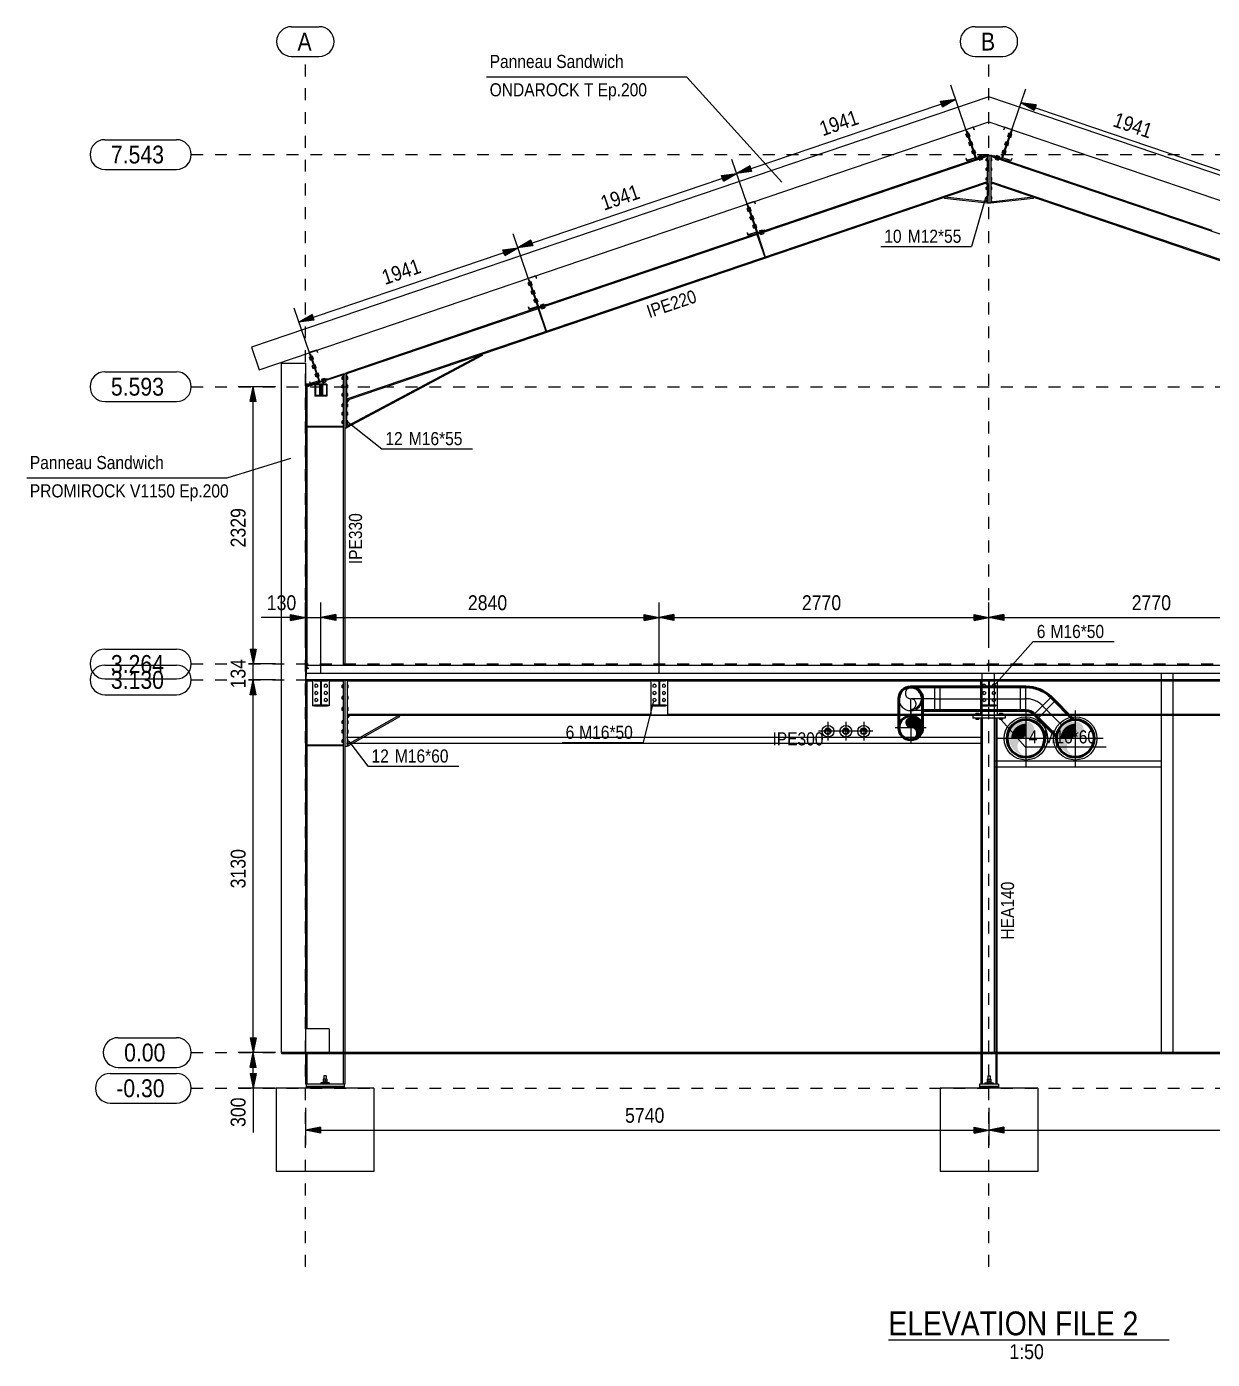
# Model space of a CAD drawing. Header units: metres. Extents: x -101133.8 to -101066.7, y -24899.3 to -24824.7.
# Drawn here: x -101114.17 to -101104.22, y -24899.29 to -24888.1 of the extents above; entities that cross this region are included whole.
import ezdxf

# ---------------------------------------------------------------- set-up
doc = ezdxf.new("R2010")
doc.units = ezdxf.units.M
doc.header["$LTSCALE"] = 0.2
for name, pattern in [('AXES', [50.8, 31.75, -6.35, 6.35, -6.35]), ('CACHE', [9.525, 6.35, -3.175]), ('XKITLINE00', [0]), ('XKITLINE03', [6, 3, -1, 1, -1])]:
    doc.linetypes.add(name, pattern=pattern)
for name, color, linetype in [('-XREF-ARCHITECTE MARS 2025', 8, 'Continuous'), ('CMT-CVC-CTA1-REPRISE', 11, 'Continuous'), ('CMT-CVC-CTA1-SOUFFLAGE', 4, 'Continuous'), ('CMT-PLB-EC-U', 1, 'Continuous'), ('CMT-PLB-EF-U', 140, 'Continuous'), ('CMT-PLB-REC-U', 30, 'Continuous')]:
    doc.layers.add(name, color=color, linetype=linetype)
doc.styles.add('Arial', font='arial.ttf')

# ---------------------------------------------------------------- blocks, each defined once
blk = doc.blocks.new('zw$F8D2')
at = {"color": 1, "linetype": 'XKITLINE00'}
for p, q in [((-6668, 9269), (-6435, 9269)), ((-6668, 9269), (-6435, 9269)), ((-928, 9269), (-695, 9269)), ((-928, 9269), (-695, 9269)), ((-6668, 9019), (-6435, 9019)), ((-6668, 9019), (-6435, 9019)), ((-928, 9019), (-695, 9019)), ((-928, 9019), (-695, 9019)), ((-940, 8214), (-1132, 8779)), ((-683, 8214), (-501, 8747)), ((-2930, 8036), (-1092, 8661)), ((-1218, 8644), (-1092, 8661)), ((-1202, 8597), (-1218, 8644)), ((-1202, 8597), (-1092, 8661)), ((-542, 8629), (1296, 8004)), ((-415, 8612), (-542, 8629)), ((-431, 8565), (-542, 8629)), ((-415, 8612), (-431, 8565)), ((-8235, 8320), (-7635, 8320)), ((-8235, 8070), (-7635, 8070)), ((-2778, 7590), (-2970, 8154)), ((-2778, 7590), (-2970, 8154)), ((-2820, 8100), (-2930, 8036)), ((-2820, 8100), (-2804, 8053)), ((-4768, 7412), (-2930, 8036)), ((-3056, 8020), (-2930, 8036)), ((-3040, 7972), (-3056, 8020)), ((-3040, 7972), (-2930, 8036)), ((-2804, 8053), (-2930, 8036)), ((-839, 7831), (-958, 7424)), ((-4616, 6965), (-4808, 7530)), ((-4616, 6965), (-4808, 7530)), ((-6606, 6787), (-4768, 7412)), ((-4894, 7395), (-4768, 7412)), ((-4878, 7348), (-4894, 7395)), ((-4878, 7348), (-4768, 7412)), ((-4658, 7476), (-4768, 7412)), ((-4642, 7428), (-4768, 7412)), ((-4658, 7476), (-4642, 7428)), ((-1720, 7424), (-958, 7424)), ((-6454, 6341), (-6646, 6906)), ((-6496, 6851), (-6606, 6787)), ((-6496, 6851), (-6480, 6804)), ((-6480, 6804), (-6606, 6787)), ((-8235, 6370), (-7635, 6370)), ((-6804, 6245), (-7116, 6245)), ((-7016, 6120), (-6991, 6245)), ((-6991, 3916), (-6991, 6245)), ((-6966, 6120), (-6991, 6245)), ((-8235, 6120), (-7635, 6120)), ((-6966, 6120), (-7016, 6120)), ((-6192, 5947), (-5910, 5724)), ((-5910, 5724), (-5148, 5724)), ((-6551, 4118), (-6551, 4431)), ((-6421, 3832), (-6421, 4431)), ((-6421, 3832), (-6421, 4431)), ((-3581, 3832), (-3581, 4431)), ((-3581, 3832), (-3581, 4431)), ((-811, 4118), (-811, 4431)), ((-811, 4118), (-811, 4431)), ((-6551, 4306), (-6923, 4306)), ((-6676, 4331), (-6551, 4306)), ((-6676, 4281), (-6676, 4331)), ((-6676, 4281), (-6551, 4306)), ((-6551, 4306), (-6421, 4306)), ((-6296, 4331), (-6421, 4306)), ((-6296, 4331), (-6421, 4306)), ((-6296, 4281), (-6421, 4306)), ((-6421, 4306), (-3581, 4306)), ((-6296, 4281), (-6421, 4306)), ((-6296, 4331), (-6296, 4281)), ((-6296, 4331), (-6296, 4281)), ((-3706, 4331), (-3581, 4306)), ((-3706, 4281), (-3706, 4331)), ((-3706, 4281), (-3581, 4306)), ((-3456, 4331), (-3581, 4306)), ((-3581, 4306), (-811, 4306)), ((-3456, 4281), (-3581, 4306)), ((-3456, 4331), (-3456, 4281)), ((-936, 4331), (-811, 4306)), ((-936, 4281), (-936, 4331)), ((-936, 4281), (-811, 4306)), ((-686, 4331), (-811, 4306)), ((-811, 4306), (1959, 4306)), ((-686, 4281), (-811, 4306)), ((-686, 4331), (-686, 4281)), ((-8235, 4041), (-7635, 4041)), ((-7016, 4041), (-6991, 3916)), ((-7016, 4041), (-6966, 4041)), ((-7016, 4041), (-6991, 3916)), ((-7016, 4041), (-6966, 4041)), ((-6966, 4041), (-6991, 3916)), ((-6966, 4041), (-6991, 3916)), ((-771, 3732), (-439, 4104)), ((-439, 4104), (242, 4104)), ((-8235, 3907), (-7635, 3907)), ((-6804, 3916), (-7029, 3916)), ((-6804, 3916), (-7029, 3916)), ((-6991, 3782), (-6991, 3916)), ((-8235, 3791), (-7635, 3791)), ((-6804, 3782), (-7029, 3782)), ((-6804, 3782), (-7029, 3782)), ((-7016, 3657), (-6991, 3782)), ((-7016, 3657), (-6991, 3782)), ((-6991, 652), (-6991, 3782)), ((-6966, 3657), (-6991, 3782)), ((-6966, 3657), (-6991, 3782)), ((-8235, 3657), (-7635, 3657)), ((-6966, 3657), (-7016, 3657)), ((-6966, 3657), (-7016, 3657)), ((-3630, 3596), (-3716, 3257)), ((-709, 3447), (-507, 3219)), ((-6187, 3267), (-6026, 3058)), ((-4396, 3257), (-3716, 3257)), ((-507, 3219), (173, 3219)), ((-6026, 3058), (-5264, 3058)), ((-8124, 777), (-7635, 777)), ((-7016, 777), (-6991, 652)), ((-7016, 777), (-6966, 777)), ((-6966, 777), (-6991, 652)), ((-6804, 652), (-7116, 652)), ((-6804, 652), (-7116, 652)), ((-7016, 527), (-6991, 652)), ((-6991, 352), (-6991, 652)), ((-6966, 527), (-6991, 652)), ((-8190, 477), (-7635, 477)), ((-8124, 527), (-7635, 527)), ((-6966, 527), (-7016, 527)), ((-7016, 477), (-6991, 352)), ((-7016, 477), (-6966, 477)), ((-6966, 477), (-6991, 352)), ((-6804, 352), (-7116, 352)), ((-6991, 352), (-6991, -20)), ((-8190, 227), (-7635, 227)), ((-6551, 188), (-6551, -125)), ((-811, 188), (-811, -125)), ((-811, 188), (-811, -125)), ((-6426, 25), (-6551, 0)), ((-6551, 0), (-811, 0)), ((-6426, -25), (-6551, 0)), ((-6426, 25), (-6426, -25)), ((-936, 25), (-811, 0)), ((-936, -25), (-936, 25)), ((-936, -25), (-811, 0)), ((-686, 25), (-811, 0)), ((-811, 0), (4929, 0)), ((-686, -25), (-811, 0)), ((-686, 25), (-686, -25))]:
    blk.add_line(p, q, dxfattribs=at)
at = {"color": 1, "linetype": 'XKITLINE03'}
for p, q in [((-6551, -1148), (-6551, 9019)), ((-6551, -1148), (-6551, 9019)), ((-811, -1148), (-811, 9019)), ((-811, -1148), (-811, 9019)), ((-7510, 8195), (7432, 8195)), ((-7510, 6245), (7432, 6245)), ((-7510, 3916), (-7204, 3916)), ((-7029, 3916), (7432, 3916)), ((-7510, 3782), (-7204, 3782)), ((-7029, 3782), (7432, 3782)), ((-7510, 652), (7432, 652)), ((-7510, 352), (7432, 352))]:
    blk.add_line(p, q, dxfattribs=at)
at = {"color": 1, "ltscale": 50}
for p, q in [((-3349, 8846), (-5030, 8846)), ((-2549, 7963), (-3349, 8846)), ((-6677, 5642), (-7211, 5478)), ((-7211, 5478), (-8892, 5478))]:
    blk.add_line(p, q, dxfattribs=at)
at = {"color": 4, "linetype": 'XKITLINE00'}
for p, q in [((-943, 8426), (-1006, 8404)), ((-1006, 8404), (-926, 8168)), ((-944, 8424), (-1005, 8403)), ((-1005, 8403), (-924, 8167)), ((-944, 8424), (-937, 8404)), ((-943, 8426), (-936, 8405)), ((-936, 8405), (-937, 8404)), ((-618, 8403), (-699, 8167)), ((-616, 8404), (-697, 8168)), ((-680, 8426), (-687, 8405)), ((-686, 8404), (-687, 8405)), ((-679, 8424), (-686, 8404)), ((-616, 8404), (-680, 8426)), ((-618, 8403), (-679, 8424)), ((-1003, 8163), (-1004, 8163)), ((-1004, 8163), (-997, 8142)), ((-1003, 8163), (-996, 8144)), ((-924, 8167), (-997, 8142)), ((-926, 8168), (-996, 8144)), ((-626, 8142), (-699, 8167)), ((-627, 8144), (-697, 8168)), ((-620, 8163), (-627, 8144)), ((-619, 8163), (-626, 8142)), ((-619, 8163), (-620, 8163)), ((-2781, 7801), (-2844, 7780)), ((-2844, 7780), (-2764, 7543)), ((-2782, 7799), (-2843, 7779)), ((-2843, 7779), (-2762, 7542)), ((-2782, 7799), (-2775, 7780)), ((-2781, 7801), (-2774, 7780)), ((-2774, 7780), (-2775, 7780)), ((-2841, 7539), (-2842, 7538)), ((-2842, 7538), (-2835, 7518)), ((-2841, 7539), (-2834, 7520)), ((-2762, 7542), (-2835, 7518)), ((-2764, 7543), (-2834, 7520)), ((-4619, 7177), (-4682, 7155)), ((-4620, 7175), (-4681, 7154)), ((-4620, 7175), (-4613, 7155)), ((-4619, 7177), (-4612, 7156)), ((-4682, 7155), (-4602, 6919)), ((-4681, 7154), (-4600, 6918)), ((-4612, 7156), (-4613, 7155)), ((-4679, 6915), (-4680, 6914)), ((-4680, 6914), (-4673, 6893)), ((-4679, 6915), (-4672, 6895)), ((-4600, 6918), (-4673, 6893)), ((-4602, 6919), (-4672, 6895)), ((-6457, 6552), (-6520, 6531)), ((-6520, 6531), (-6440, 6295)), ((-6458, 6550), (-6519, 6530)), ((-6519, 6530), (-6438, 6294)), ((-6458, 6550), (-6451, 6531)), ((-6457, 6552), (-6450, 6532)), ((-6450, 6532), (-6451, 6531)), ((-6517, 6290), (-6518, 6290)), ((-6518, 6290), (-6511, 6269)), ((-6517, 6290), (-6510, 6271)), ((-6438, 6294), (-6511, 6269)), ((-6440, 6295), (-6510, 6271))]:
    blk.add_line(p, q, dxfattribs=at)
at = {"color": 5, "linetype": 'XKITLINE00'}
for p, q in [((-994, 8369), (-1004, 8366)), ((-995, 8339), (-1004, 8366)), ((-992, 8362), (-1002, 8359)), ((-988, 8349), (-997, 8346)), ((-986, 8343), (-995, 8339)), ((-979, 8374), (-988, 8371)), ((-977, 8368), (-986, 8364)), ((-972, 8354), (-982, 8351)), ((-970, 8298), (-980, 8295)), ((-971, 8268), (-980, 8295)), ((-970, 8348), (-979, 8374)), ((-970, 8348), (-979, 8345)), ((-968, 8291), (-978, 8288)), ((-955, 8303), (-964, 8300)), ((-953, 8297), (-962, 8293)), ((-946, 8277), (-955, 8303)), ((-677, 8277), (-668, 8303)), ((-661, 8293), (-670, 8297)), ((-659, 8300), (-668, 8303)), ((-645, 8288), (-655, 8291)), ((-653, 8348), (-644, 8374)), ((-644, 8345), (-653, 8348)), ((-643, 8295), (-653, 8298)), ((-652, 8268), (-643, 8295)), ((-641, 8351), (-651, 8354)), ((-637, 8364), (-646, 8368)), ((-635, 8371), (-644, 8374)), ((-628, 8339), (-637, 8343)), ((-626, 8346), (-635, 8349)), ((-621, 8359), (-631, 8362)), ((-619, 8366), (-628, 8369)), ((-628, 8339), (-619, 8366)), ((-964, 8278), (-973, 8275)), ((-961, 8272), (-971, 8268)), ((-948, 8283), (-958, 8280)), ((-946, 8227), (-956, 8224)), ((-947, 8197), (-956, 8224)), ((-946, 8277), (-955, 8274)), ((-944, 8220), (-953, 8217)), ((-940, 8207), (-949, 8204)), ((-937, 8201), (-947, 8197)), ((-931, 8232), (-940, 8229)), ((-928, 8226), (-938, 8222)), ((-924, 8212), (-933, 8209)), ((-922, 8206), (-931, 8232)), ((-922, 8206), (-931, 8203)), ((-901, 8180), (-875, 8189)), ((-901, 8180), (-898, 8170)), ((-895, 8182), (-891, 8173)), ((-881, 8187), (-878, 8177)), ((-875, 8189), (-872, 8179)), ((-748, 8189), (-751, 8179)), ((-748, 8189), (-722, 8180)), ((-741, 8187), (-745, 8177)), ((-728, 8182), (-732, 8173)), ((-722, 8180), (-725, 8170)), ((-701, 8206), (-692, 8232)), ((-692, 8203), (-701, 8206)), ((-690, 8209), (-699, 8212)), ((-685, 8222), (-695, 8226)), ((-683, 8229), (-692, 8232)), ((-676, 8197), (-686, 8201)), ((-674, 8204), (-683, 8207)), ((-669, 8217), (-679, 8220)), ((-668, 8274), (-677, 8277)), ((-667, 8224), (-677, 8227)), ((-676, 8197), (-667, 8224)), ((-665, 8280), (-675, 8283)), ((-652, 8268), (-661, 8272)), ((-650, 8275), (-659, 8278)), ((-893, 8157), (-890, 8148)), ((-890, 8148), (-864, 8156)), ((-887, 8159), (-884, 8150)), ((-874, 8164), (-870, 8154)), ((-867, 8166), (-864, 8156)), ((-826, 8160), (-834, 8160)), ((-834, 8141), (-834, 8160)), ((-826, 8151), (-834, 8151)), ((-826, 8141), (-834, 8141)), ((-826, 8080), (-834, 8080)), ((-834, 8061), (-834, 8080)), ((-826, 8071), (-834, 8071)), ((-826, 8061), (-834, 8061)), ((-788, 8160), (-796, 8160)), ((-788, 8151), (-796, 8151)), ((-788, 8141), (-796, 8141)), ((-788, 8080), (-796, 8080)), ((-788, 8071), (-796, 8071)), ((-788, 8061), (-796, 8061)), ((-788, 8141), (-788, 8160)), ((-788, 8061), (-788, 8080)), ((-756, 8166), (-759, 8156)), ((-759, 8156), (-733, 8148)), ((-749, 8164), (-752, 8154)), ((-736, 8159), (-739, 8150)), ((-730, 8157), (-733, 8148)), ((-826, 8000), (-834, 8000)), ((-834, 7981), (-834, 8000)), ((-826, 7991), (-834, 7991)), ((-826, 7981), (-834, 7981)), ((-788, 8000), (-796, 8000)), ((-788, 7991), (-796, 7991)), ((-788, 7981), (-796, 7981)), ((-788, 7981), (-788, 8000)), ((-826, 7920), (-834, 7920)), ((-834, 7901), (-834, 7920)), ((-826, 7911), (-834, 7911)), ((-826, 7901), (-834, 7901)), ((-826, 7840), (-834, 7840)), ((-834, 7821), (-834, 7840)), ((-788, 7920), (-796, 7920)), ((-788, 7911), (-796, 7911)), ((-788, 7901), (-796, 7901)), ((-788, 7840), (-796, 7840)), ((-788, 7901), (-788, 7920)), ((-788, 7821), (-788, 7840)), ((-2833, 7744), (-2842, 7741)), ((-2833, 7715), (-2842, 7741)), ((-2830, 7738), (-2840, 7735)), ((-2826, 7725), (-2835, 7722)), ((-2817, 7750), (-2826, 7746)), ((-2815, 7743), (-2824, 7740)), ((-2810, 7730), (-2820, 7727)), ((-2808, 7723), (-2817, 7750)), ((-826, 7831), (-834, 7831)), ((-826, 7821), (-834, 7821)), ((-788, 7831), (-796, 7831)), ((-788, 7821), (-796, 7821)), ((-2824, 7718), (-2833, 7715)), ((-2808, 7673), (-2818, 7670)), ((-2809, 7644), (-2818, 7670)), ((-2808, 7723), (-2817, 7720)), ((-2806, 7667), (-2816, 7664)), ((-2802, 7654), (-2811, 7650)), ((-2799, 7647), (-2809, 7644)), ((-2793, 7679), (-2802, 7675)), ((-2791, 7672), (-2800, 7669)), ((-2786, 7659), (-2796, 7656)), ((-2784, 7652), (-2793, 7679)), ((-2784, 7652), (-2793, 7649)), ((-2784, 7602), (-2794, 7599)), ((-2785, 7573), (-2794, 7599)), ((-2782, 7596), (-2791, 7593)), ((-2778, 7583), (-2787, 7579)), ((-2775, 7576), (-2785, 7573)), ((-2769, 7608), (-2778, 7604)), ((-2766, 7601), (-2776, 7598)), ((-2762, 7588), (-2771, 7585)), ((-2760, 7581), (-2769, 7608)), ((-2760, 7581), (-2769, 7578)), ((-2739, 7556), (-2713, 7564)), ((-2739, 7556), (-2736, 7546)), ((-2733, 7558), (-2729, 7548)), ((-2731, 7533), (-2728, 7523)), ((-2728, 7523), (-2702, 7532)), ((-2725, 7535), (-2722, 7525)), ((-2719, 7562), (-2716, 7553)), ((-2713, 7564), (-2710, 7555)), ((-2712, 7539), (-2708, 7530)), ((-2705, 7542), (-2702, 7532)), ((-4671, 7120), (-4680, 7117)), ((-4671, 7091), (-4680, 7117)), ((-4668, 7113), (-4678, 7110)), ((-4664, 7100), (-4673, 7097)), ((-4662, 7094), (-4671, 7091)), ((-4655, 7125), (-4664, 7122)), ((-4653, 7119), (-4662, 7116)), ((-4648, 7106), (-4658, 7102)), ((-4646, 7099), (-4655, 7125)), ((-4646, 7099), (-4655, 7096)), ((-4631, 7054), (-4640, 7051)), ((-4622, 7028), (-4631, 7054)), ((-4646, 7049), (-4656, 7046)), ((-4647, 7020), (-4656, 7046)), ((-4644, 7042), (-4654, 7039)), ((-4640, 7029), (-4649, 7026)), ((-4637, 7023), (-4647, 7020)), ((-4629, 7048), (-4638, 7045)), ((-4624, 7035), (-4634, 7031)), ((-4622, 6978), (-4632, 6975)), ((-4623, 6949), (-4632, 6975)), ((-4622, 7028), (-4631, 7025)), ((-4620, 6971), (-4630, 6968)), ((-4616, 6958), (-4625, 6955)), ((-4613, 6952), (-4623, 6949)), ((-4607, 6983), (-4616, 6980)), ((-4604, 6977), (-4614, 6974)), ((-4600, 6964), (-4609, 6960)), ((-4598, 6957), (-4607, 6983)), ((-4598, 6957), (-4607, 6954)), ((-4577, 6931), (-4551, 6940)), ((-4577, 6931), (-4574, 6922)), ((-4571, 6933), (-4567, 6924)), ((-4569, 6908), (-4566, 6899)), ((-4566, 6899), (-4540, 6908)), ((-4563, 6910), (-4560, 6901)), ((-4557, 6938), (-4554, 6928)), ((-4551, 6940), (-4548, 6931)), ((-4550, 6915), (-4546, 6905)), ((-4543, 6917), (-4540, 6908)), ((-6509, 6496), (-6518, 6492)), ((-6493, 6501), (-6502, 6498)), ((-6491, 6494), (-6500, 6491)), ((-6484, 6475), (-6493, 6501)), ((-6509, 6466), (-6518, 6492)), ((-6506, 6489), (-6516, 6486)), ((-6502, 6476), (-6511, 6473)), ((-6500, 6469), (-6509, 6466)), ((-6486, 6481), (-6496, 6478)), ((-6484, 6425), (-6494, 6421)), ((-6485, 6395), (-6494, 6421)), ((-6484, 6475), (-6493, 6471)), ((-6482, 6418), (-6492, 6415)), ((-6478, 6405), (-6487, 6402)), ((-6475, 6398), (-6485, 6395)), ((-6469, 6430), (-6478, 6427)), ((-6467, 6423), (-6476, 6420)), ((-6462, 6410), (-6472, 6407)), ((-6460, 6404), (-6469, 6430)), ((-6460, 6404), (-6469, 6400)), ((-6460, 6354), (-6470, 6350)), ((-6461, 6324), (-6470, 6350)), ((-6458, 6347), (-6468, 6344)), ((-6454, 6334), (-6463, 6331)), ((-6451, 6327), (-6461, 6324)), ((-6445, 6359), (-6454, 6356)), ((-6442, 6352), (-6452, 6349)), ((-6438, 6339), (-6447, 6336)), ((-6436, 6333), (-6445, 6359)), ((-6436, 6333), (-6445, 6329)), ((-6415, 6307), (-6389, 6316)), ((-6415, 6307), (-6412, 6297)), ((-6409, 6309), (-6405, 6299)), ((-6408, 6287), (-6405, 6277)), ((-6405, 6277), (-6379, 6286)), ((-6402, 6289), (-6399, 6280)), ((-6396, 6313), (-6392, 6304)), ((-6389, 6316), (-6386, 6306)), ((-6389, 6294), (-6386, 6284)), ((-6382, 6296), (-6379, 6286)), ((-6243, 6305), (-6243, 6329)), ((-6233, 6329), (-6243, 6329)), ((-6233, 6317), (-6243, 6317)), ((-6233, 6305), (-6243, 6305)), ((-6196, 6329), (-6206, 6329)), ((-6196, 6317), (-6206, 6317)), ((-6196, 6305), (-6206, 6305)), ((-6196, 6305), (-6196, 6329)), ((-6432, 6250), (-6433, 6250)), ((-6432, 6241), (-6433, 6241)), ((-6432, 6231), (-6433, 6231)), ((-6432, 6200), (-6433, 6200)), ((-6432, 6191), (-6433, 6191)), ((-6432, 6181), (-6433, 6181)), ((-6426, 6247), (-6427, 6247)), ((-6426, 6235), (-6427, 6235)), ((-6426, 6197), (-6427, 6197)), ((-6426, 6185), (-6427, 6185)), ((-6415, 6247), (-6416, 6247)), ((-6415, 6235), (-6416, 6235)), ((-6415, 6197), (-6416, 6197)), ((-6415, 6185), (-6416, 6185)), ((-6409, 6250), (-6410, 6250)), ((-6409, 6241), (-6410, 6241)), ((-6409, 6231), (-6410, 6231)), ((-6409, 6200), (-6410, 6200)), ((-6409, 6191), (-6410, 6191)), ((-6409, 6181), (-6410, 6181)), ((-6243, 6235), (-6243, 6259)), ((-6233, 6259), (-6243, 6259)), ((-6233, 6247), (-6243, 6247)), ((-6233, 6235), (-6243, 6235)), ((-6243, 6165), (-6243, 6189)), ((-6233, 6189), (-6243, 6189)), ((-6233, 6177), (-6243, 6177)), ((-6233, 6165), (-6243, 6165)), ((-6196, 6259), (-6206, 6259)), ((-6196, 6247), (-6206, 6247)), ((-6196, 6235), (-6206, 6235)), ((-6196, 6189), (-6206, 6189)), ((-6196, 6177), (-6206, 6177)), ((-6196, 6165), (-6206, 6165)), ((-6196, 6235), (-6196, 6259)), ((-6196, 6165), (-6196, 6189)), ((-6243, 6075), (-6243, 6099)), ((-6233, 6099), (-6243, 6099)), ((-6233, 6087), (-6243, 6087)), ((-6233, 6075), (-6243, 6075)), ((-6196, 6099), (-6206, 6099)), ((-6196, 6087), (-6206, 6087)), ((-6196, 6075), (-6206, 6075)), ((-6196, 6075), (-6196, 6099)), ((-6243, 6005), (-6243, 6029)), ((-6233, 6029), (-6243, 6029)), ((-6233, 6017), (-6243, 6017)), ((-6233, 6005), (-6243, 6005)), ((-6243, 5935), (-6243, 5959)), ((-6233, 5959), (-6243, 5959)), ((-6233, 5947), (-6243, 5947)), ((-6233, 5935), (-6243, 5935)), ((-6196, 6029), (-6206, 6029)), ((-6196, 6017), (-6206, 6017)), ((-6196, 6005), (-6206, 6005)), ((-6196, 5959), (-6206, 5959)), ((-6196, 5947), (-6206, 5947)), ((-6196, 5935), (-6206, 5935)), ((-6196, 6005), (-6196, 6029)), ((-6196, 5935), (-6196, 5959)), ((-6551, 3902), (-6551, 3782)), ((4929, 3902), (-6551, 3902)), ((4929, 3782), (-6551, 3782)), ((-6461, 3745), (-6473, 3739)), ((-6473, 3739), (-6473, 3725)), ((-6461, 3718), (-6473, 3725)), ((-6449, 3739), (-6461, 3745)), ((-6449, 3725), (-6461, 3718)), ((-6449, 3739), (-6449, 3725)), ((-6381, 3745), (-6393, 3739)), ((-6393, 3739), (-6393, 3725)), ((-6381, 3718), (-6393, 3725)), ((-6369, 3739), (-6381, 3745)), ((-6369, 3725), (-6381, 3718)), ((-6369, 3739), (-6369, 3725)), ((-6243, 3715), (-6243, 3739)), ((-6233, 3739), (-6243, 3739)), ((-6233, 3727), (-6243, 3727)), ((-6233, 3715), (-6243, 3715)), ((-6191, 3739), (-6201, 3739)), ((-6191, 3727), (-6201, 3727)), ((-6191, 3715), (-6201, 3715)), ((-6191, 3715), (-6191, 3739)), ((-3621, 3745), (-3633, 3739)), ((-3633, 3739), (-3633, 3725)), ((-3621, 3718), (-3633, 3725)), ((-3609, 3739), (-3621, 3745)), ((-3609, 3725), (-3621, 3718)), ((-3609, 3739), (-3609, 3725)), ((-3541, 3745), (-3553, 3739)), ((-3553, 3739), (-3553, 3725)), ((-3541, 3718), (-3553, 3725)), ((-3529, 3739), (-3541, 3745)), ((-3529, 3725), (-3541, 3718)), ((-3529, 3739), (-3529, 3725)), ((-851, 3745), (-863, 3739)), ((-863, 3739), (-863, 3725)), ((-851, 3718), (-863, 3725)), ((-839, 3739), (-851, 3745)), ((-839, 3725), (-851, 3718)), ((-839, 3739), (-839, 3725)), ((-771, 3745), (-783, 3739)), ((-783, 3739), (-783, 3725)), ((-771, 3718), (-783, 3725)), ((-759, 3739), (-771, 3745)), ((-759, 3725), (-771, 3718)), ((-759, 3739), (-759, 3725)), ((-6461, 3685), (-6473, 3679)), ((-6473, 3679), (-6473, 3665)), ((-6461, 3658), (-6473, 3665)), ((-6461, 3625), (-6473, 3619)), ((-6473, 3619), (-6473, 3605)), ((-6461, 3598), (-6473, 3605)), ((-6449, 3679), (-6461, 3685)), ((-6449, 3665), (-6461, 3658)), ((-6449, 3619), (-6461, 3625)), ((-6449, 3605), (-6461, 3598)), ((-6449, 3679), (-6449, 3665)), ((-6449, 3619), (-6449, 3605)), ((-6381, 3685), (-6393, 3679)), ((-6393, 3679), (-6393, 3665)), ((-6381, 3658), (-6393, 3665)), ((-6381, 3625), (-6393, 3619)), ((-6393, 3619), (-6393, 3605)), ((-6381, 3598), (-6393, 3605)), ((-6369, 3679), (-6381, 3685)), ((-6369, 3665), (-6381, 3658)), ((-6369, 3619), (-6381, 3625)), ((-6369, 3605), (-6381, 3598)), ((-6369, 3679), (-6369, 3665)), ((-6369, 3619), (-6369, 3605)), ((-6243, 3620), (-6243, 3644)), ((-6233, 3644), (-6243, 3644)), ((-6233, 3632), (-6243, 3632)), ((-6233, 3620), (-6243, 3620)), ((-6191, 3644), (-6201, 3644)), ((-6191, 3632), (-6201, 3632)), ((-6191, 3620), (-6201, 3620)), ((-6191, 3620), (-6191, 3644)), ((-3621, 3685), (-3633, 3679)), ((-3633, 3679), (-3633, 3665)), ((-3621, 3658), (-3633, 3665)), ((-3621, 3625), (-3633, 3619)), ((-3633, 3619), (-3633, 3605)), ((-3621, 3598), (-3633, 3605)), ((-3609, 3679), (-3621, 3685)), ((-3609, 3665), (-3621, 3658)), ((-3609, 3619), (-3621, 3625)), ((-3609, 3605), (-3621, 3598)), ((-3609, 3679), (-3609, 3665)), ((-3609, 3619), (-3609, 3605)), ((-3541, 3685), (-3553, 3679)), ((-3553, 3679), (-3553, 3665)), ((-3541, 3658), (-3553, 3665)), ((-3541, 3625), (-3553, 3619)), ((-3553, 3619), (-3553, 3605)), ((-3541, 3598), (-3553, 3605)), ((-3529, 3679), (-3541, 3685)), ((-3529, 3665), (-3541, 3658)), ((-3529, 3619), (-3541, 3625)), ((-3529, 3605), (-3541, 3598)), ((-3529, 3679), (-3529, 3665)), ((-3529, 3619), (-3529, 3605)), ((-851, 3685), (-863, 3679)), ((-863, 3679), (-863, 3665)), ((-851, 3658), (-863, 3665)), ((-851, 3625), (-863, 3619)), ((-863, 3619), (-863, 3605)), ((-851, 3598), (-863, 3605)), ((-839, 3679), (-851, 3685)), ((-839, 3665), (-851, 3658)), ((-839, 3619), (-851, 3625)), ((-839, 3605), (-851, 3598)), ((-839, 3679), (-839, 3665)), ((-839, 3619), (-839, 3605)), ((-771, 3685), (-783, 3679)), ((-783, 3679), (-783, 3665)), ((-771, 3658), (-783, 3665)), ((-771, 3625), (-783, 3619)), ((-783, 3619), (-783, 3605)), ((-771, 3598), (-783, 3605)), ((-759, 3679), (-771, 3685)), ((-759, 3665), (-771, 3658)), ((-759, 3619), (-771, 3625)), ((-759, 3605), (-771, 3598)), ((-759, 3679), (-759, 3665)), ((-759, 3619), (-759, 3605)), ((-6243, 3525), (-6243, 3549)), ((-6233, 3549), (-6243, 3549)), ((-6233, 3537), (-6243, 3537)), ((-6233, 3525), (-6243, 3525)), ((-6191, 3549), (-6201, 3549)), ((-6191, 3537), (-6201, 3537)), ((-6191, 3525), (-6201, 3525)), ((-6191, 3525), (-6191, 3549)), ((-921, 3502), (-921, 3492)), ((-921, 3502), (-897, 3502)), ((-909, 3502), (-909, 3492)), ((-897, 3502), (-897, 3492)), ((-721, 3502), (-721, 3492)), ((-721, 3502), (-697, 3502)), ((-709, 3502), (-709, 3492)), ((-697, 3502), (-697, 3492)), ((-6243, 3415), (-6243, 3439)), ((-6233, 3439), (-6243, 3439)), ((-6233, 3427), (-6243, 3427)), ((-6233, 3415), (-6243, 3415)), ((-6243, 3335), (-6243, 3359)), ((-6233, 3359), (-6243, 3359)), ((-6191, 3439), (-6201, 3439)), ((-6191, 3427), (-6201, 3427)), ((-6191, 3415), (-6201, 3415)), ((-6191, 3359), (-6201, 3359)), ((-6191, 3415), (-6191, 3439)), ((-6191, 3335), (-6191, 3359)), ((-921, 3462), (-921, 3452)), ((-921, 3452), (-897, 3452)), ((-909, 3462), (-909, 3452)), ((-897, 3462), (-897, 3452)), ((-721, 3462), (-721, 3452)), ((-721, 3452), (-697, 3452)), ((-709, 3462), (-709, 3452)), ((-697, 3462), (-697, 3452)), ((-6233, 3347), (-6243, 3347)), ((-6233, 3335), (-6243, 3335)), ((-6243, 3255), (-6243, 3279)), ((-6233, 3279), (-6243, 3279)), ((-6233, 3267), (-6243, 3267)), ((-6233, 3255), (-6243, 3255)), ((-6191, 3347), (-6201, 3347)), ((-6191, 3335), (-6201, 3335)), ((-6191, 3279), (-6201, 3279)), ((-6191, 3267), (-6201, 3267)), ((-6191, 3255), (-6201, 3255)), ((-6191, 3255), (-6191, 3279)), ((-6551, 852), (-6551, 652)), ((-6351, 852), (-6551, 852)), ((-6351, 852), (-6351, 652)), ((-6751, 652), (-6751, 642)), ((6932, 652), (-6751, 652)), ((6932, 642), (-6751, 642)), ((-6351, 652), (-6551, 652)), ((-6798, 352), (-6798, -348)), ((-5977, 352), (-6798, 352)), ((-5977, 352), (-5977, -348)), ((-1220, 352), (-1220, -348)), ((-400, 352), (-1220, 352)), ((-400, 352), (-400, -348)), ((-5977, -348), (-6798, -348)), ((-400, -348), (-1220, -348))]:
    blk.add_line(p, q, dxfattribs=at)
at = {"color": 2, "linetype": 'XKITLINE00'}
for p, q in [((-995, 8391), (-1000, 8389)), ((-995, 8391), (-918, 8164)), ((-628, 8391), (-705, 8164)), ((-623, 8389), (-628, 8391)), ((-826, 8180), (-6206, 6352)), ((-921, 8157), (-850, 8181)), ((-918, 8164), (-852, 8186)), ((-852, 8186), (-850, 8181)), ((-826, 8189), (-850, 8181)), ((-826, 8189), (-826, 8180)), ((-811, 8184), (-826, 8184)), ((-826, 8184), (-826, 7786)), ((-796, 8184), (-811, 8184)), ((-811, 8184), (-811, 7786)), ((-811, 8184), (-811, 7786)), ((-796, 8189), (-796, 8180)), ((-773, 8181), (-796, 8189)), ((-796, 8184), (-796, 7786)), ((4584, 6352), (-796, 8180)), ((-771, 8186), (-773, 8181)), ((-773, 8181), (-702, 8157)), ((-771, 8186), (-705, 8164)), ((-921, 8157), (-2688, 7557)), ((-921, 8157), (-924, 8167)), ((-918, 8164), (-918, 8164)), ((-705, 8164), (-705, 8164)), ((-702, 8157), (-699, 8167)), ((1065, 7557), (-702, 8157)), ((-826, 7967), (-6206, 6139)), ((-826, 7957), (-5071, 6515)), ((-827, 7943), (-840, 7952)), ((-826, 7967), (-826, 7957)), ((-796, 7967), (-796, 7957)), ((4584, 6139), (-796, 7967)), ((3448, 6515), (-796, 7957)), ((-782, 7952), (-796, 7942)), ((-1182, 7836), (-1183, 7826)), ((-827, 7797), (-1182, 7836)), ((-1168, 7841), (-1167, 7835)), ((-827, 7943), (-827, 7812)), ((-441, 7836), (-796, 7796)), ((-455, 7841), (-456, 7835)), ((-441, 7836), (-440, 7826)), ((-2833, 7767), (-2838, 7765)), ((-2833, 7767), (-2756, 7540)), ((-828, 7787), (-1183, 7826)), ((-827, 7812), (-842, 7798)), ((-827, 7797), (-828, 7787)), ((-811, 7786), (-826, 7786)), ((-796, 7786), (-811, 7786)), ((-782, 7798), (-796, 7811)), ((-796, 7796), (-795, 7786)), ((-440, 7826), (-795, 7786)), ((-2759, 7533), (-4526, 6933)), ((-2759, 7533), (-2762, 7542)), ((-2759, 7533), (-2688, 7557)), ((-2753, 7525), (-2759, 7523)), ((-2759, 7523), (-2694, 7333)), ((-2756, 7539), (-2690, 7562)), ((-2756, 7540), (-2756, 7539)), ((-2753, 7525), (-2689, 7335)), ((-2690, 7562), (-2688, 7557)), ((-2689, 7335), (-2694, 7333)), ((-4671, 7142), (-4676, 7140)), ((-4671, 7142), (-4594, 6915)), ((-4597, 6909), (-6206, 6362)), ((-4597, 6909), (-4600, 6918)), ((-4597, 6909), (-4526, 6933)), ((-4591, 6900), (-4597, 6898)), ((-4597, 6898), (-4532, 6708)), ((-4594, 6915), (-4528, 6937)), ((-4594, 6915), (-4594, 6915)), ((-4591, 6900), (-4527, 6710)), ((-4528, 6937), (-4526, 6933)), ((-4527, 6710), (-4532, 6708)), ((-6509, 6518), (-6514, 6516)), ((-6509, 6518), (-6432, 6291)), ((-5071, 6515), (-6206, 6129)), ((-5071, 6515), (-6206, 5912)), ((-5066, 6506), (-6202, 5903)), ((-5090, 6509), (-5089, 6506)), ((-5071, 6515), (-5066, 6506)), ((-6229, 6354), (-6490, 6266)), ((-6227, 6348), (-6471, 6266)), ((-6435, 6284), (-6438, 6294)), ((-6435, 6284), (-6364, 6308)), ((-6432, 6290), (-6366, 6313)), ((-6432, 6291), (-6432, 6290)), ((-6366, 6313), (-6364, 6308)), ((-6221, 6350), (-6233, 6346)), ((-6233, 6346), (-6233, 3902)), ((-6229, 6354), (-6227, 6348)), ((-6221, 6357), (-6221, 6350)), ((-6206, 6357), (-6221, 6357)), ((-6221, 6350), (-6221, 3902)), ((-6206, 6362), (-6206, 6357)), ((-6206, 6357), (-6206, 5897)), ((-6551, 6266), (-6551, 6216)), ((-6471, 6266), (-6551, 6266)), ((-6551, 6216), (-6551, 3902)), ((-6547, 6216), (-6551, 6216)), ((-6471, 6262), (-6547, 6262)), ((-6547, 6262), (-6547, 6216)), ((-6501, 6262), (-6547, 6246)), ((-6547, 6245), (-6546, 6240)), ((-6540, 6242), (-6547, 6240)), ((-6483, 6262), (-6546, 6240)), ((-6540, 6242), (-6540, 3902)), ((-6471, 6266), (-6471, 6262)), ((-6471, 6266), (-6471, 6166)), ((-6371, 6266), (-6471, 6266)), ((-6371, 6166), (-6471, 6166)), ((-6467, 6262), (-6467, 6170)), ((-6375, 6262), (-6467, 6262)), ((-6375, 6170), (-6467, 6170)), ((-6433, 6262), (-6433, 6170)), ((-6432, 6262), (-6432, 6170)), ((-6427, 6262), (-6427, 6170)), ((-6426, 6262), (-6426, 6170)), ((-6416, 6262), (-6416, 6170)), ((-6415, 6262), (-6415, 6170)), ((-6410, 6262), (-6410, 6170)), ((-6409, 6262), (-6409, 6170)), ((-6375, 6262), (-6375, 6170)), ((-6371, 6266), (-6371, 6166)), ((-6188, 6136), (-6206, 6109)), ((-6539, 5910), (-6539, 5904)), ((-6233, 5910), (-6539, 5910)), ((-6233, 5904), (-6539, 5904)), ((-6233, 5910), (-6233, 5904)), ((-6206, 5897), (-6221, 5897)), ((-6189, 5921), (-6206, 5932)), ((-6206, 5912), (-6202, 5903)), ((-6545, 3901), (-6551, 3782)), ((-6551, 3837), (-6551, 3836)), ((-811, 3837), (-6551, 3837)), ((-811, 3836), (-6551, 3836)), ((-6543, 3896), (-6549, 3784)), ((-6545, 3901), (-6527, 3877)), ((-6543, 3896), (-6529, 3876)), ((-6527, 3877), (-6529, 3876)), ((-811, 3837), (-811, 3836)), ((4929, 3837), (-811, 3837)), ((-811, 3837), (-811, 3836)), ((4929, 3836), (-811, 3836)), ((-6551, 3782), (-6551, 3732)), ((-6476, 3782), (-6551, 3782)), ((-6401, 3782), (-6551, 3782)), ((-6551, 3732), (-6551, 852)), ((-6547, 3732), (-6551, 3732)), ((-6401, 3784), (-6549, 3784)), ((-6476, 3778), (-6547, 3778)), ((-6547, 3778), (-6547, 3732)), ((-6540, 3778), (-6540, 852)), ((-6539, 3778), (-6539, 3772)), ((-6491, 3772), (-6539, 3772)), ((-6491, 3777), (-6491, 3566)), ((-6476, 3777), (-6491, 3777)), ((-6476, 3782), (-6476, 3778)), ((-6476, 3782), (-6476, 3772)), ((-6366, 3782), (-6476, 3782)), ((-6424, 3772), (-6476, 3772)), ((-6424, 3772), (-6424, 3571)), ((-6366, 3772), (-6419, 3772)), ((-6419, 3772), (-6419, 3571)), ((-6401, 3784), (-6401, 3782)), ((-6366, 3782), (-6366, 3772)), ((-6233, 3780), (-6366, 3780)), ((-6351, 3777), (-6366, 3777)), ((-6351, 3777), (-6351, 3566)), ((-6233, 3772), (-6351, 3772)), ((-6233, 3782), (-6233, 652)), ((-6233, 3780), (-6233, 3772)), ((-6221, 3782), (-6221, 652)), ((-6201, 3776), (-6221, 3776)), ((-6201, 3782), (-6201, 3771)), ((-6201, 3776), (-6201, 3222)), ((-3651, 3771), (-6201, 3771)), ((-3651, 3777), (-3651, 3566)), ((-3636, 3777), (-3651, 3777)), ((-3636, 3782), (-3636, 3772)), ((-3526, 3782), (-3636, 3782)), ((-3584, 3772), (-3636, 3772)), ((-3584, 3772), (-3584, 3571)), ((-3526, 3772), (-3579, 3772)), ((-3579, 3772), (-3579, 3571)), ((-3526, 3782), (-3526, 3772)), ((-3511, 3777), (-3526, 3777)), ((-3511, 3777), (-3511, 3566)), ((-881, 3771), (-3511, 3771)), ((-881, 3777), (-881, 3566)), ((-866, 3777), (-881, 3777)), ((-866, 3782), (-866, 3772)), ((-756, 3782), (-866, 3782)), ((-814, 3772), (-866, 3772)), ((-814, 3772), (-814, 3571)), ((-756, 3772), (-809, 3772)), ((-809, 3772), (-809, 3571)), ((-756, 3782), (-756, 3772)), ((-741, 3777), (-756, 3777)), ((-741, 3777), (-741, 3566)), ((1889, 3771), (-741, 3771)), ((-6491, 3566), (-6491, 3563)), ((-6476, 3566), (-6491, 3566)), ((-6476, 3563), (-6491, 3563)), ((-6476, 3571), (-6476, 3562)), ((-6424, 3571), (-6476, 3571)), ((-6366, 3562), (-6476, 3562)), ((-6366, 3571), (-6419, 3571)), ((-6366, 3571), (-6366, 3562)), ((-6351, 3566), (-6366, 3566)), ((-6351, 3563), (-6366, 3563)), ((-6351, 3566), (-6351, 3563)), ((-6201, 3492), (-6201, 3482)), ((-3651, 3492), (-6201, 3492)), ((4579, 3482), (-6201, 3482)), ((-5766, 3482), (-6201, 3237)), ((-6181, 3482), (-6201, 3462)), ((-5760, 3471), (-6196, 3226)), ((-5786, 3482), (-5783, 3472)), ((-5766, 3482), (-5760, 3471)), ((-3651, 3566), (-3651, 3486)), ((-3636, 3566), (-3651, 3566)), ((-3511, 3486), (-3651, 3486)), ((-3636, 3571), (-3636, 3562)), ((-3584, 3571), (-3636, 3571)), ((-3526, 3562), (-3636, 3562)), ((-3526, 3571), (-3579, 3571)), ((-3526, 3571), (-3526, 3562)), ((-3511, 3566), (-3526, 3566)), ((-3511, 3566), (-3511, 3486)), ((-881, 3492), (-3511, 3492)), ((-946, 3482), (-946, 3462)), ((-866, 3566), (-881, 3566)), ((-881, 3566), (-881, 3486)), ((-741, 3486), (-881, 3486)), ((-866, 3571), (-866, 3562)), ((-814, 3571), (-866, 3571)), ((-756, 3562), (-866, 3562)), ((-756, 3571), (-809, 3571)), ((-756, 3571), (-756, 3562)), ((-741, 3566), (-756, 3566)), ((-741, 3566), (-741, 3486)), ((1889, 3492), (-741, 3492)), ((-676, 3482), (-676, 3462)), ((-676, 3462), (-946, 3462)), ((-869, 3462), (-878, 3462)), ((-878, 3462), (-878, 652)), ((-869, 3462), (-869, 652)), ((-745, 3462), (-753, 3462)), ((-753, 3462), (-753, 652)), ((-745, 3462), (-745, 652)), ((-6184, 3246), (-6201, 3257)), ((-6233, 3235), (-6539, 3235)), ((-6539, 3235), (-6539, 3227)), ((-6233, 3227), (-6539, 3227)), ((-6233, 3235), (-6233, 3227)), ((-6201, 3222), (-6221, 3222)), ((-6201, 3237), (-6196, 3226)), ((-6551, 642), (-6551, 387)), ((-6540, 642), (-6540, 387)), ((-6233, 642), (-6233, 387)), ((-6221, 642), (-6221, 387)), ((-878, 642), (-878, 387)), ((-869, 642), (-869, 387)), ((-753, 642), (-753, 387)), ((-745, 642), (-745, 387)), ((-6396, 457), (-6396, 429)), ((-6377, 457), (-6396, 457)), ((-6377, 457), (-6377, 429)), ((-821, 457), (-821, 429)), ((-821, 457), (-802, 457)), ((-802, 457), (-802, 429)), ((-6546, 387), (-6551, 387)), ((-6546, 387), (-6546, 367)), ((-6227, 387), (-6546, 387)), ((-6546, 367), (-6546, 362)), ((-6227, 367), (-6546, 367)), ((-6227, 367), (-6546, 367)), ((-6546, 362), (-6546, 357)), ((-6227, 362), (-6546, 362)), ((-6227, 362), (-6546, 362)), ((-6546, 357), (-6546, 355)), ((-6227, 357), (-6546, 357)), ((-6227, 357), (-6546, 357)), ((-6546, 355), (-6546, 353)), ((-6227, 355), (-6546, 355)), ((-6227, 355), (-6546, 355)), ((-6546, 353), (-6546, 352)), ((-6227, 353), (-6546, 353)), ((-6227, 353), (-6546, 353)), ((-6421, 397), (-6421, 397)), ((-6421, 397), (-6421, 387)), ((-6351, 397), (-6421, 397)), ((-6371, 429), (-6401, 429)), ((-6401, 429), (-6401, 413)), ((-6371, 413), (-6401, 413)), ((-6401, 413), (-6401, 397)), ((-6371, 413), (-6401, 413)), ((-6386, 429), (-6386, 413)), ((-6386, 413), (-6386, 397)), ((-6386, 397), (-6386, 387)), ((-6371, 429), (-6371, 413)), ((-6371, 413), (-6371, 397)), ((-6351, 397), (-6351, 387)), ((-6221, 387), (-6227, 387)), ((-6227, 387), (-6227, 367)), ((-6227, 367), (-6227, 362)), ((-6227, 362), (-6227, 357)), ((-6227, 357), (-6227, 355)), ((-6227, 355), (-6227, 353)), ((-6227, 353), (-6227, 352)), ((-891, 387), (-891, 367)), ((-732, 387), (-891, 387)), ((-891, 367), (-891, 362)), ((-732, 367), (-891, 367)), ((-732, 367), (-891, 367)), ((-891, 362), (-891, 357)), ((-732, 362), (-891, 362)), ((-732, 362), (-891, 362)), ((-891, 357), (-891, 355)), ((-732, 357), (-891, 357)), ((-732, 357), (-891, 357)), ((-891, 355), (-891, 353)), ((-732, 355), (-891, 355)), ((-732, 355), (-891, 355)), ((-891, 353), (-891, 352)), ((-732, 353), (-891, 353)), ((-732, 353), (-891, 353)), ((-846, 397), (-846, 397)), ((-846, 397), (-846, 387)), ((-846, 397), (-776, 397)), ((-826, 429), (-796, 429)), ((-826, 429), (-826, 413)), ((-826, 413), (-796, 413)), ((-826, 413), (-826, 397)), ((-826, 413), (-796, 413)), ((-811, 429), (-811, 413)), ((-811, 413), (-811, 397)), ((-811, 397), (-811, 387)), ((-796, 429), (-796, 413)), ((-796, 413), (-796, 397)), ((-776, 397), (-776, 387)), ((-732, 387), (-732, 367)), ((-732, 367), (-732, 362)), ((-732, 362), (-732, 357)), ((-732, 357), (-732, 355)), ((-732, 355), (-732, 353)), ((-732, 353), (-732, 352))]:
    blk.add_line(p, q, dxfattribs=at)
at = {"color": 6, "linetype": 'XKITLINE00'}
blk.add_line((-1655, -1761), (702, -1761), dxfattribs=at)
at = {"color": 5, "ltscale": 50}
blk.add_lwpolyline([(-7005, 6577), (-6941, 6388), (-811, 8470), (5318, 6388), (5382, 6577), (-811, 8681), (-7005, 6577)], dxfattribs=at)
blk.add_lwpolyline([(-6751, 652), (-6751, 6442), (-6551, 6442), (-6551, 652)], close=True, dxfattribs=at)
at = {"color": 1, "linetype": 'XKITLINE00'}
for centre, start, end in [((-6668, 9144), 90, 270), ((-6668, 9144), 90, 270), ((-6435, 9144), 270, 90), ((-6435, 9144), 270, 90), ((-928, 9144), 90, 270), ((-928, 9144), 90, 270), ((-695, 9144), 270, 90), ((-695, 9144), 270, 90), ((-8235, 8195), 90, 270), ((-7635, 8195), 270, 90), ((-8235, 6245), 90, 270), ((-7635, 6245), 270, 90), ((-8235, 3916), 90, 270), ((-7635, 3916), 270, 90), ((-8235, 3782), 90, 270), ((-7635, 3782), 270, 90), ((-8124, 652), 90, 270), ((-7635, 652), 270, 90), ((-8190, 352), 90, 270), ((-7635, 352), 270, 90)]:
    blk.add_arc(centre, 125, start, end, dxfattribs=at)
at = {"color": 1, "linetype": 'Continuous'}
for points in [[(-1092, 8661), (-1202, 8597), (-1092, 8661), (-1218, 8644)], [(-542, 8629), (-415, 8612), (-542, 8629), (-431, 8565)], [(-2930, 8036), (-2820, 8100), (-2930, 8036), (-2804, 8053)], [(-2930, 8036), (-3040, 7972), (-2930, 8036), (-3056, 8020)], [(-4768, 7412), (-4878, 7348), (-4768, 7412), (-4894, 7395)], [(-4768, 7412), (-4658, 7476), (-4768, 7412), (-4642, 7428)], [(-6606, 6787), (-6496, 6851), (-6606, 6787), (-6480, 6804)], [(-6991, 6245), (-6966, 6120), (-6991, 6245), (-7016, 6120)], [(-6551, 4306), (-6676, 4281), (-6551, 4306), (-6676, 4331)], [(-6421, 4306), (-6296, 4331), (-6421, 4306), (-6296, 4281)], [(-6421, 4306), (-6296, 4331), (-6421, 4306), (-6296, 4281)], [(-3581, 4306), (-3706, 4281), (-3581, 4306), (-3706, 4331)], [(-3581, 4306), (-3456, 4331), (-3581, 4306), (-3456, 4281)], [(-811, 4306), (-936, 4281), (-811, 4306), (-936, 4331)], [(-811, 4306), (-686, 4331), (-811, 4306), (-686, 4281)], [(-6991, 3916), (-7016, 4041), (-6991, 3916), (-6966, 4041)], [(-6991, 3916), (-7016, 4041), (-6991, 3916), (-6966, 4041)], [(-6991, 3782), (-6966, 3657), (-6991, 3782), (-7016, 3657)], [(-6991, 3782), (-6966, 3657), (-6991, 3782), (-7016, 3657)], [(-6991, 652), (-7016, 777), (-6991, 652), (-6966, 777)], [(-6991, 652), (-6966, 527), (-6991, 652), (-7016, 527)], [(-6991, 352), (-7016, 477), (-6991, 352), (-6966, 477)], [(-6551, 0), (-6426, 25), (-6551, 0), (-6426, -25)], [(-811, 0), (-936, -25), (-811, 0), (-936, 25)], [(-811, 0), (-686, 25), (-811, 0), (-686, -25)]]:
    blk.add_solid(points, dxfattribs=at)
at = {"color": 3, "style": 'Arial', "width": 0.85}
for s, height, p in [('A', 150, (-6618, 9069)), ('A', 150, (-6618, 9069)), ('B', 150, (-878, 9069)), ('B', 150, (-878, 9069)), ('Panneau Sandwich', 110, (-5004, 8922)), ('ONDAROCK T Ep.200', 110, (-5004, 8684)), ('7.543', 150, (-8185, 8120)), ('5.593', 150, (-8185, 6170)), ('Panneau Sandwich', 110, (-8866, 5553)), ('PROMIROCK V1150 Ep.200', 110, (-8866, 5315)), ('3.264', 150, (-8185, 3841)), ('3.130', 150, (-8185, 3707)), ('IPE300', 110, (-2629, 3232)), ('0.00', 150, (-8074, 577)), ('-0.30', 150, (-8140, 277)), ('ELEVATION FILE 2', 200, (-1655, -1723)), ('1:50', 125, (-639, -1923))]:
    blk.add_text(s, height=height, dxfattribs=at).set_placement(p)
at = {"color": 4, "style": 'Arial', "width": 0.85}
for s, rotation, p in [('1941', 18.7644, (-2207, 8348)), ('1941', 341.2356, (222, 8435)), ('1941', 18.7644, (-4045, 7723)), ('1941', 18.7644, (-5883, 7099)), ('2329', 90.0002, (-7054, 4895)), ('134', 90.0002, (-7054, 3710)), ('3130', 90.0002, (-7054, 2031)), ('300', 90.0002, (-7054, 27))]:
    blk.add_text(s, height=125, rotation=rotation, dxfattribs=at).set_placement(p)
for s, height, p in [('10', 110, (-1690, 7454)), ('M12*55', 110, (-1493, 7454)), ('12', 110, (-5880, 5754)), ('M16*55', 110, (-5683, 5754)), ('130', 125, (-6876, 4368)), ('2840', 125, (-5187, 4368)), ('2770', 125, (-2382, 4368)), ('2770', 125, (388, 4368)), ('6', 110, (-409, 4134)), ('M16*50', 110, (-294, 4134)), ('6', 110, (-4366, 3287)), ('M16*50', 110, (-4252, 3287)), ('4', 110, (-477, 3249)), ('M16*60', 110, (-362, 3249)), ('12', 110, (-5996, 3088)), ('M16*60', 110, (-5800, 3088)), ('5740', 125, (-3867, 62))]:
    blk.add_text(s, height=height, dxfattribs=at).set_placement(p)
at = {"color": 3, "style": 'Arial', "width": 0.85}
for s, rotation, p in [('IPE220', 18.7644, (-3662, 6820)), ('IPE330', 90.0002, (-6076, 4754)), ('HEA140', 90.0002, (-600, 1601))]:
    blk.add_text(s, height=110, rotation=rotation, dxfattribs=at).set_placement(p)

msp = doc.modelspace()

# ---------------------------------------------------------------- linework, layer by layer
for p, q in [((-101106.152, -24893.533), (-101106.152, -24896.717)), ((-101106.05, -24893.533), (-101106.05, -24896.717)), ((-101104.648, -24893.533), (-101104.648, -24896.717)), ((-101104.55, -24893.533), (-101104.55, -24896.717)), ((-101111.488, -24894.067), (-101106.152, -24894.067)), ((-101111.488, -24894.117), (-101106.152, -24894.117)), ((-101106.051, -24894.267), (-101104.651, -24894.267)), ((-101106.051, -24894.317), (-101104.651, -24894.317))]:
    msp.add_line(p, q)
at = {"layer": 'CMT-CVC-CTA1-REPRISE', "lineweight": 50}
for p, q in [((-101106.55, -24893.645), (-101106.75, -24893.645)), ((-101106.55, -24893.645), (-101105.783, -24893.645)), ((-101106.85, -24893.882), (-101106.85, -24893.745)), ((-101106.65, -24893.882), (-101106.65, -24893.745)), ((-101105.384, -24893.921), (-101105.571, -24893.733)), ((-101106.85, -24893.882), (-101106.85, -24893.853)), ((-101106.85, -24893.853), (-101106.85, -24893.99)), ((-101106.55, -24893.845), (-101106.65, -24893.845)), ((-101106.65, -24893.882), (-101106.65, -24893.853)), ((-101106.65, -24893.853), (-101106.65, -24893.99)), ((-101106.55, -24893.845), (-101105.783, -24893.845)), ((-101105.525, -24894.062), (-101105.713, -24893.875))]:
    msp.add_line(p, q, dxfattribs=at)
at = {"layer": 'CMT-CVC-CTA1-REPRISE', "color": 8, "linetype": 'Continuous', "lineweight": 20}
for p, q in [((-101106.55, -24893.645), (-101106.55, -24893.845)), ((-101105.783, -24893.845), (-101105.783, -24893.645)), ((-101105.713, -24893.875), (-101105.571, -24893.733))]:
    msp.add_line(p, q, dxfattribs=at)
at = {"layer": 'CMT-CVC-CTA1-REPRISE', "color": 8, "linetype": 'CACHE', "lineweight": 20}
for p, q in [((-101106.505, -24893.645), (-101106.505, -24893.845)), ((-101105.828, -24893.845), (-101105.828, -24893.645)), ((-101105.681, -24893.907), (-101105.539, -24893.765)), ((-101106.65, -24893.845), (-101106.75, -24893.845))]:
    msp.add_line(p, q, dxfattribs=at)
at = {"layer": 'CMT-CVC-CTA1-REPRISE', "color": 8, "linetype": 'AXES', "lineweight": 20}
for p, q in [((-101106.75, -24893.882), (-101106.75, -24893.745)), ((-101106.55, -24893.745), (-101106.75, -24893.745)), ((-101106.55, -24893.745), (-101105.783, -24893.745)), ((-101105.48, -24893.966), (-101105.642, -24893.804)), ((-101106.75, -24893.882), (-101106.75, -24893.853)), ((-101106.75, -24893.853), (-101106.75, -24894.12)), ((-101105.368, -24893.843), (-101105.368, -24894.313)), ((-101106.62, -24893.99), (-101106.88, -24893.99)), ((-101105.133, -24894.078), (-101105.603, -24894.078))]:
    msp.add_line(p, q, dxfattribs=at)
at = {"layer": 'CMT-CVC-CTA1-REPRISE', "color": 8, "linetype": 'CACHE', "lineweight": 20}
msp.add_lwpolyline([(-101106.75, -24893.835, 1), (-101106.75, -24893.655, 1), (-101106.75, -24893.745, -1), (-101106.75, -24893.835)], format="xyb", dxfattribs=at)
at = {"layer": 'CMT-CVC-CTA1-REPRISE', "color": 8, "linetype": 'Continuous', "lineweight": 20}
for points in [[(-101106.75, -24893.906, 0.012, 0.012, -0.414214), (-101106.666, -24893.99, 0.012, 0, -0.394163), (-101106.75, -24894.08, 0, 0.012, 1.001955), (-101106.75, -24893.984, 0, 0, 0), (-101106.75, -24893.968, 0.045, 0.045, -1), (-101106.75, -24893.923, 0, 0, 0), (-101106.773, -24893.945, 0, 0, 0), (-101106.75, -24893.945, 0.066, 0.066, -0.414214), (-101106.705, -24893.99, 0, 0, 0), (-101106.708, -24893.968, 0.06, 0, -0.468375), (-101106.72, -24894.072, 0, 0, 0)], [(-101105.368, -24893.945, 0.0189, 0.0189, 0.414214), (-101105.501, -24894.078, 0.0189, 0, 0.394163), (-101105.368, -24894.219, 0, 0.0189, -1.001955), (-101105.368, -24894.068, 0, 0, 0), (-101105.368, -24894.042, 0.0709, 0.0709, 1), (-101105.368, -24893.971, 0, 0, 0), (-101105.333, -24894.007, 0, 0, 0), (-101105.368, -24894.007, 0.104, 0.104, 0.414214), (-101105.439, -24894.078, 0, 0, 0), (-101105.434, -24894.042, 0.0945, 0, 0.468375), (-101105.416, -24894.206, 0, 0, 0)]]:
    msp.add_lwpolyline(points, format="xyseb", dxfattribs=at)
at = {"layer": 'CMT-CVC-CTA1-REPRISE', "lineweight": 50}
for centre, radius in [((-101106.75, -24893.99), 0.1), ((-101105.368, -24894.078), 0.158)]:
    msp.add_circle(centre, radius, dxfattribs=at)
at = {"layer": 'CMT-CVC-CTA1-REPRISE', "color": 8, "linetype": 'Continuous', "lineweight": 20}
msp.add_circle((-101105.368, -24894.078), 0.182, dxfattribs=at)
at = {"layer": 'CMT-CVC-CTA1-REPRISE', "lineweight": 50}
for centre, radius, start, end in [((-101106.75, -24893.745), 0.1, 0, 180), ((-101105.783, -24893.945), 0.3, 45, 90), ((-101105.783, -24893.945), 0.1, 45, 90)]:
    msp.add_arc(centre, radius, start, end, dxfattribs=at)
at = {"layer": 'CMT-CVC-CTA1-REPRISE', "color": 8, "linetype": 'CACHE', "lineweight": 20}
msp.add_arc((-101106.75, -24893.745), 0.1, 180, 0, dxfattribs=at)
at = {"layer": 'CMT-CVC-CTA1-REPRISE', "color": 8, "linetype": 'AXES', "lineweight": 20}
msp.add_arc((-101105.783, -24893.945), 0.2, 45, 90, dxfattribs=at)
at = {"layer": 'CMT-CVC-CTA1-SOUFFLAGE', "color": 8, "linetype": 'AXES', "lineweight": 20}
for p, q in [((-101105.783, -24893.843), (-101105.783, -24894.313)), ((-101105.548, -24894.078), (-101106.018, -24894.078))]:
    msp.add_line(p, q, dxfattribs=at)
at = {"layer": 'CMT-CVC-CTA1-SOUFFLAGE', "color": 8, "linetype": 'Continuous', "lineweight": 20}
msp.add_lwpolyline([(-101105.783, -24893.945, 0.0189, 0.0189, 0.414214), (-101105.916, -24894.078, 0.0189, 0, 0.394163), (-101105.783, -24894.219, 0, 0.0189, -1.001955), (-101105.783, -24894.068, 0, 0, 0), (-101105.783, -24894.042, 0.0709, 0.0709, 1), (-101105.783, -24893.971, 0, 0, 0), (-101105.748, -24894.007, 0, 0, 0), (-101105.783, -24894.007, 0.104, 0.104, 0.414214), (-101105.854, -24894.078, 0, 0, 0), (-101105.849, -24894.042, 0.0945, 0, 0.468375), (-101105.831, -24894.206, 0, 0, 0)], format="xyseb", dxfattribs=at)
msp.add_circle((-101105.783, -24894.078), 0.182, dxfattribs=at)
at = {"layer": 'CMT-CVC-CTA1-SOUFFLAGE', "lineweight": 50}
msp.add_circle((-101105.783, -24894.078), 0.158, dxfattribs=at)
at = {"layer": 'CMT-PLB-EC-U', "color": 8, "linetype": 'Continuous', "lineweight": 20}
for p, q in [((-101107.295, -24893.939), (-101107.295, -24894.097)), ((-101107.217, -24894.018), (-101107.374, -24894.018))]:
    msp.add_line(p, q, dxfattribs=at)
msp.add_lwpolyline([(-101107.295, -24893.998, 0.0029, 0.0029, -0.414214), (-101107.275, -24894.018, 0.0029, 0, -0.394163), (-101107.295, -24894.04, 0, 0.0029, 1.001955), (-101107.295, -24894.016, 0, 0, 0), (-101107.295, -24894.012, 0.0109, 0.0109, -1), (-101107.295, -24894.002, 0, 0, 0), (-101107.301, -24894.007, 0, 0, 0), (-101107.295, -24894.007, 0.0159, 0.0159, -0.414214), (-101107.285, -24894.018, 0, 0, 0), (-101107.285, -24894.012, 0.0145, 0, -0.468375), (-101107.288, -24894.038, 0, 0, 0)], format="xyseb", dxfattribs=at)
msp.add_circle((-101107.295, -24894.018), 0.0492, dxfattribs=at)
at = {"layer": 'CMT-PLB-EC-U', "lineweight": 35}
msp.add_circle((-101107.295, -24894.018), 0.0242, dxfattribs=at)
at = {"layer": 'CMT-PLB-EF-U', "color": 8, "linetype": 'Continuous', "lineweight": 20}
for p, q in [((-101107.145, -24893.939), (-101107.145, -24894.097)), ((-101107.067, -24894.018), (-101107.224, -24894.018))]:
    msp.add_line(p, q, dxfattribs=at)
msp.add_lwpolyline([(-101107.145, -24893.998, 0.0029, 0.0029, -0.414214), (-101107.125, -24894.018, 0.0029, 0, -0.394163), (-101107.145, -24894.04, 0, 0.0029, 1.001955), (-101107.145, -24894.016, 0, 0, 0), (-101107.145, -24894.012, 0.0109, 0.0109, -1), (-101107.145, -24894.002, 0, 0, 0), (-101107.151, -24894.007, 0, 0, 0), (-101107.145, -24894.007, 0.0159, 0.0159, -0.414214), (-101107.135, -24894.018, 0, 0, 0), (-101107.135, -24894.012, 0.0145, 0, -0.468375), (-101107.138, -24894.038, 0, 0, 0)], format="xyseb", dxfattribs=at)
msp.add_circle((-101107.145, -24894.018), 0.0492, dxfattribs=at)
at = {"layer": 'CMT-PLB-EF-U', "lineweight": 35}
msp.add_circle((-101107.145, -24894.018), 0.0242, dxfattribs=at)
at = {"layer": 'CMT-PLB-REC-U', "color": 8, "linetype": 'Continuous', "lineweight": 20}
for p, q in [((-101107.445, -24893.939), (-101107.445, -24894.097)), ((-101107.367, -24894.018), (-101107.524, -24894.018))]:
    msp.add_line(p, q, dxfattribs=at)
msp.add_lwpolyline([(-101107.445, -24893.998, 0.0029, 0.0029, -0.414214), (-101107.425, -24894.018, 0.0029, 0, -0.394163), (-101107.445, -24894.04, 0, 0.0029, 1.001955), (-101107.445, -24894.016, 0, 0, 0), (-101107.445, -24894.012, 0.0109, 0.0109, -1), (-101107.445, -24894.002, 0, 0, 0), (-101107.451, -24894.007, 0, 0, 0), (-101107.445, -24894.007, 0.0159, 0.0159, -0.414214), (-101107.435, -24894.018, 0, 0, 0), (-101107.435, -24894.012, 0.0145, 0, -0.468375), (-101107.438, -24894.038, 0, 0, 0)], format="xyseb", dxfattribs=at)
msp.add_circle((-101107.445, -24894.018), 0.0492, dxfattribs=at)
at = {"layer": 'CMT-PLB-REC-U', "lineweight": 35}
msp.add_circle((-101107.445, -24894.018), 0.0242, dxfattribs=at)

# ---------------------------------------------------------------- block references
at = {"layer": '-XREF-ARCHITECTE MARS 2025', "xscale": 0.001, "yscale": 0.001, "zscale": 0.001}
msp.add_blockref('zw$F8D2', (-101105.282, -24897.369), dxfattribs=at)

doc.saveas('drawing.dxf')
